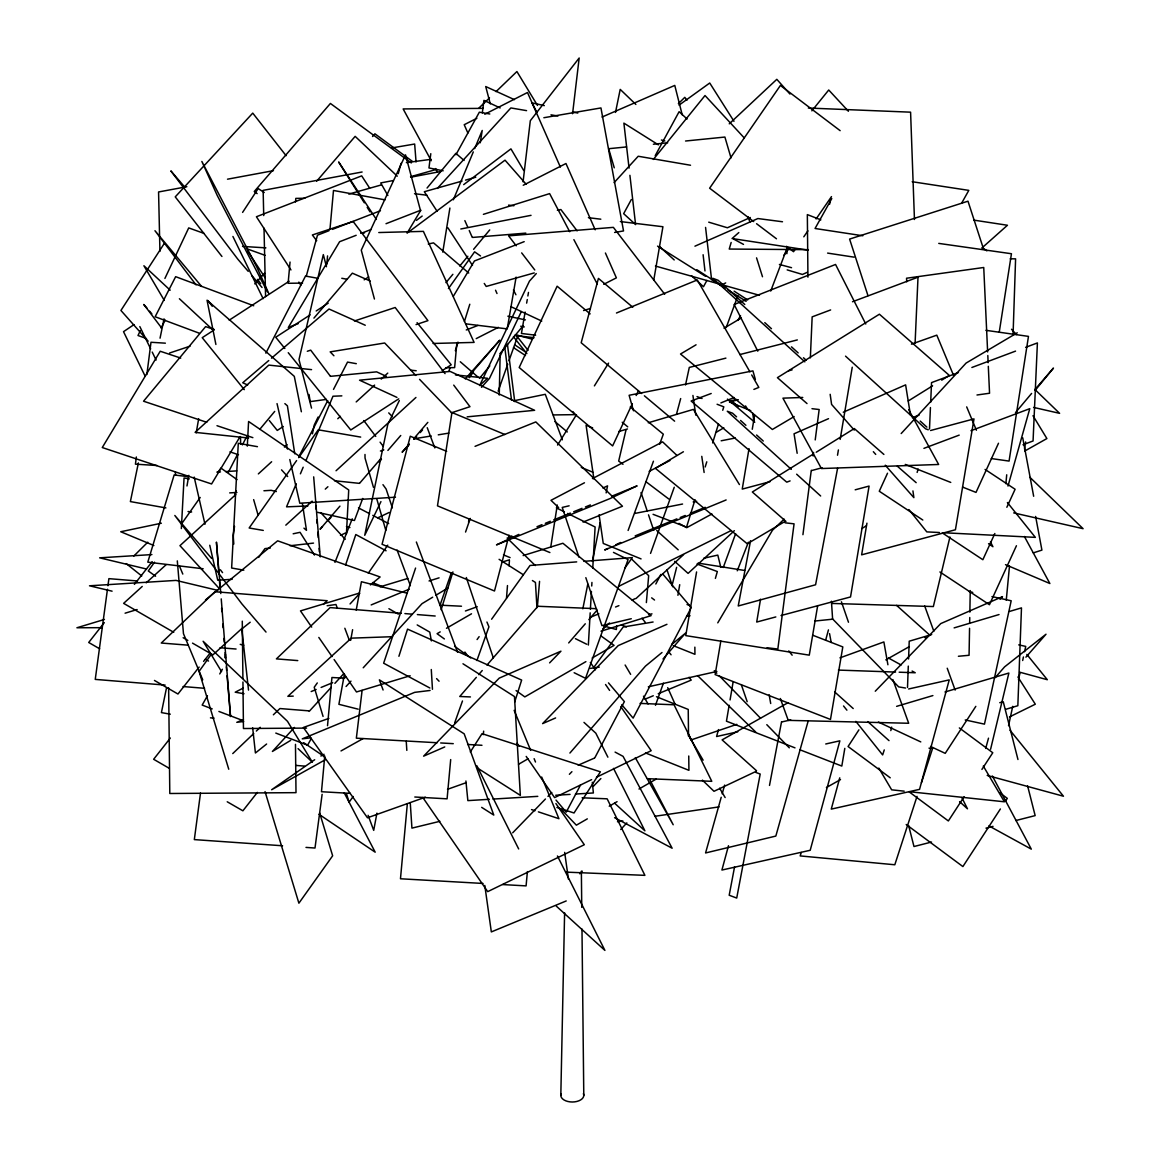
<?xml version="1.0" encoding="UTF-8"?>
<svg xmlns="http://www.w3.org/2000/svg" width="1160" height="1160" viewBox="0 0 1160 1160"><rect width="100%" height="100%" fill="white"/><g stroke="black" fill="none" stroke-linecap="round" stroke-linejoin="round"><path stroke-width="1.5" d="M969.557 628.314L969.064 655.284L958.407 656.27M969.659 622.92L969.76 617.526M969.861 612.132L970.253 590.556M560.816 1095.373L564.601 912.789M499.25 395.067L500.163 353.786M1013.071 334.515L1015.594 258.854L1010.201 258.781M907.511 687.445L908.294 666.101M908.57 658.981L909.222 641.204L931.683 634.534M810.347 357.875L812.159 316.868L830.633 309.938M915.095 343.142L918.01 277.182L852.484 301.745M929.493 428.968L930.436 407.566M930.683 402.215L931.538 382.611L958.421 372.534M247.298 446.136L248.588 421.486L348.725 489.97L346.419 533.991M181.351 528.583L184.049 477.963L189.283 478.891M588.352 645.047L590.193 612.842M590.397 609.275L591.426 591.383M591.73 586.017L591.933 582.436M592.76 568.125L595.109 526.988L567.646 513.445M786.886 253.692L787.278 248.341M506.5 598.125L507.486 585.568M509.022 565.833L509.458 560.454M616.641 625.936L616.351 629.517L604.331 626.096M537.413 606.448L539.559 581.348M646.366 602.577L648.672 575.679L631.982 559.41M290.043 262.058L288.115 283.286L302.557 283.098M295.495 201.927L295.814 198.389L304.833 198.258M326.757 264.755L327.555 255.911M329.962 229.375L333.486 190.472L385.033 199.854M324.757 756.03L321.48 791.729L350.189 793.353M327.526 725.696L331.934 677.498L344.505 678.208M407.334 803.822L400.476 878.772L483.024 883.456M456.88 342.852L454.633 367.618L445.614 367.749M450.689 759.568L447.093 798.834L414.801 797.007M527.394 871.61L526.089 885.892L502.759 884.572M1006.271 600.126L1009.49 566.022M1005.88 483.676L1006.72 474.802M523.073 181.844L530.308 120.727L579.173 58L572.576 113.724M362.108 690.417L356.352 738.18L437.102 742.748M483.241 734.672L483.662 731.134M136.358 456.982L135.445 464.159L157.006 465.508M146.87 374.535L150.988 342.272L165.373 343.171M430.795 153.685L428.968 167.953L443.163 170.81M482.328 112.868L483.923 100.369L500.177 107.938M802.923 534.688L811.275 470.308M813.131 456.01L813.595 452.429M815.219 439.915L819.163 409.509L811.986 408.683M200.506 793.048L194.329 839.608L282.576 845.77M322.118 794.31L314.998 848.033L305.993 847.409M107.459 589.251L95.25 679.398L165.141 685.082M107.938 585.713L108.895 578.651L137.561 580.986M225.011 657.792L225.489 654.269M829.69 204.088L830.212 200.607M234.537 526.321L233.174 535.122L233.798 544.069M550.725 547.274L557.279 505.006M999.253 332.123L1011.447 253.736L938.759 243.397M1024.526 449.079L1025.643 441.946M442.772 252.112L449.891 208.046M480.24 142.796L482.226 130.457L474.658 148.611M749.012 448.63L742.24 489.099L770.037 481.675M752.26 429.272L754.623 415.193M760.539 599.169L756.712 622.05L775.822 616.932M837.52 455.227L838.404 449.935M840.173 439.379L852.252 367.227M866.94 523.174L861.634 554.842L955.434 529.758L974.009 418.89L930.581 430.505M677.918 595.298L679.716 584.683M696.58 571.938L685.763 635.622L809.274 655.154L817.684 605.621M720.838 640.972L715.14 674.583L830.487 719.447L842.812 646.917L812.711 635.216M729.161 705.265L726.45 721.187L794.991 747.852M730.061 699.958L733.062 682.283M844.813 748.374L841.812 766.064L800.009 749.809M516.113 277.11L507.224 328.889L466.421 323.93M525.117 312.055L521.434 333.471L535.63 335.196M526.64 303.123L527.264 299.555M527.872 295.988L528.481 292.421M653.732 280.285L662.925 226.737L620.339 221.56M186.977 485.967L188.819 475.353M196.214 432.868L198.679 418.702M344.447 674.12L338.894 704.308L358.223 709.18M350.654 640.363L352.611 629.691M356.207 610.16L361.427 581.726L407.131 593.21M376.927 813.145L373.709 830.371L368.097 815.291M750.563 540.705L738.224 605.984L815.582 584.77L837.578 468.336M734.555 866.897L729.19 895.244L736.716 898.058L760.191 774.053L755.667 772.357M769.501 785.421L781.564 721.65M582.827 608.812L587.772 584.234M592.368 561.397L600.14 522.754M606.143 492.899L607.55 485.88L602.924 488.012M615.496 112.433L620.208 89.378L635.868 104.444M160.051 338.183L164.038 318.855M138.374 462.927L130.384 501.584L165.894 507.921M166.489 687.996L161.414 712.602L170.288 714.183M312.417 433.825L314.244 425.053L318.101 417.034M685.516 384.975L689.301 367.43L725.899 358.121M1008.547 725.696L1012.738 706.324M1018.465 679.89L1020.003 672.843M1022.67 660.504L1023.439 656.98M1024.584 651.688L1025.73 646.41L1018.726 644.873M626.052 429.736L618.686 461.057L622.992 464.319M949.938 537.008L933.351 606.549L831.966 603.432M890.808 730.597L891.634 727.132M990.596 749.259L1008.881 673.032L944.98 691.998M672.235 584.799L676.628 567.327M509.051 535.224L494.493 590.991L382.06 544.287L410.277 436.233L446.658 451.341M676.483 414.207L680.673 398.561M306.211 276.457L317.477 235.175L329.077 230.666M718.475 729.567L716.59 736.527L737.789 731.786M728.495 845.712L721.911 870.043L810.202 850.28L839.869 740.82L825.746 743.981M825.615 640.32L828.443 629.894M839.753 777.838L831.27 809.114L919.561 789.351L949.242 679.89L908.628 688.982M398.228 173.696L401.055 163.343M985.695 748.446L988.509 738.166M721.215 797.268L705.57 852.962L775.837 836.07L808.114 721.23M722.187 793.788L724.637 785.088M917.139 472.424L918.111 468.988M1007.996 486.054L1029.775 408.668L970.963 430.708M715.386 578.39L717.329 571.547L696.986 564.007M731.163 242.454L729.234 249.052L808.404 249.661M695.058 499.626L686.546 527.133L653.08 514.329M705.178 466.973L706.774 461.825M712.617 442.917L718.475 424.009M722.738 410.263L723.797 406.826L717.097 404.26M448.891 371.374L449.964 367.938M455.329 350.712L458.012 342.113M464.435 321.45L469.8 304.239M441.134 609.711L452.936 571.909M468.51 522.101L469.583 518.665M398.909 656.284L407.551 629.126L521.652 680.079L514.649 702.134M884.254 749.911L882.644 754.942L855.833 721.361M801.27 852.498L800.168 855.92L894.809 864.765L917.023 796.369M921.461 782.681L932.567 748.476L929.001 748.142M345.549 565.123L355.801 534.542L386.091 550.797M415.584 568.052L383.641 663.201L429.867 688.01M451.312 572.866L440.032 605.172L461.491 606.216M465.551 532.048L470.293 518.433M498.133 391.166L507.761 364.124M508.964 360.745L517.984 335.414M454.662 722.883L462.477 700.973M476.905 660.518L488.94 626.821L486.939 622.035M650.542 553.407L674.25 487.258M655.487 705.28L663.389 683.24M628.111 530.453L653.442 461.216M659.62 444.324L663.317 434.188L630.242 406.957M723.26 567.515L735.614 533.73M726.203 327.57L737.905 295.655M234.827 494.116L236.103 490.724M362.732 498.452L354.452 520.492L317.507 512.343M770.718 291.044L786.712 249.081M737.252 570.792L748.403 542.227M334.964 562.368L352.234 518.81M453.342 199.795L473.295 151.916M296.25 483.72L286.549 506.848L307.849 505.977M300.411 473.816L303.18 467.219M305.95 460.607L332.978 396.227L341.852 395.864M887.516 473.222L879.28 491.245L922.809 520.028M998.499 443.25L976.01 492.405L962.539 487.07M994.845 533.499L982.854 559.714L942.326 532.918M1006.851 507.283L1015.101 489.259L985.072 469.423M1016.435 545.736L989.437 604.722L939.904 571.967M632.36 403.637L612.625 445.918L519.187 367.517L557.134 286.215L590.121 313.882M636.159 395.516L638.435 390.63M140.316 330.629L138.011 335.515L146.493 338.56M164.909 278.443L188.718 227.911L203.986 233.392M521.362 311.562L489.476 378.407L481.487 387.31M399.315 400.562L387.745 424.618L364.733 535.297L380.944 501.613M161.081 328.135L165.184 320.117M265.857 353.162L305.5 276.065L317.782 278.284M228.375 472.207L237.452 454.532M242.411 444.903L246.543 436.87M298.801 456.851L327.714 400.635M333.5 389.397L347.536 362.094L356.308 363.674M655.821 584.002L660.881 574.389M580.565 784.914L566.24 812.145L556.017 800.095M594.891 757.683L624.385 701.611L608.478 682.877M631.33 199.549L623.659 213.672L635.622 224.619M655.226 155.629L679.107 111.694L687.097 119.001M706.889 280.459L703.482 286.738L691.505 275.775M455.923 154.729L479.341 112.187L489.796 113.984M831.792 198.548L815.059 228.491L862.822 235.77M961.756 202.971L968.803 190.37L912.21 181.728M207.451 695.739L202.173 705.077L212.207 708.89M219.762 673.931L222.401 669.262M311.098 738.934L307.574 745.169L275.79 733.077M737.905 320.334L740.544 315.665M717.764 622.847L772.458 530.25L784.189 519.143M407.087 233.16L420.819 210.192L386.019 223.706M453.4 296.177L474.454 260.957L524.189 241.657M240.106 436.595L211.584 483.966L102.269 447.542L160.225 351.248L180.728 358.077M557.568 445.063L576.462 414.714M594.399 385.888L608.565 363.123M470.322 751.97L482.024 733.671L600.387 771.82L574.026 812.986L556.872 807.462M164.227 243.542L120.93 310.459L148.147 341.171M858.922 729.843L848.076 746.518L890.228 777.809M975.821 706.353L945.226 753.347L930.552 746.474M964.148 796.702L948.358 820.946L909.121 791.831M981.911 769.413L992.771 752.738L959.334 727.929M1000.384 808.969L962.887 866.563L906.207 824.499M1005.329 801.386L1007.301 798.356L1000.036 792.962M242.6 212.396L258.158 188.573L264.248 192.502M795.586 248.733L793.541 251.706L786.422 246.326M803.793 236.814L807.896 230.855M816.104 218.95L831.488 196.606M368.3 573.156L387.759 545.157M154.526 562.165L148.306 570.981L155.6 576.23M181.511 523.943L200.187 497.48M217.833 472.483L220.951 468.075L237.017 479.616M296.598 460.578L249.139 527.988L263.276 530.424M298.656 457.649L318.26 429.809L360.688 437.088M258.68 557.409L264.93 548.622L270.338 547.999M448.456 288.564L474.599 251.836L480.53 255.969M211.367 654.167L199.085 671.393L228.752 769.225M469.307 377.696L473.498 371.809M317.289 682.936L314.215 687.257L323.06 716.43M353.176 796.499L349.087 802.256L346.477 793.672M477.079 639.551L479.152 636.651M491.608 619.222L530.033 565.471L576.694 561.889M625.051 567.805L632.316 557.626L583.871 561.338M593.673 667.565L623.166 627.053L653.095 622.007M783.812 255.345L788.075 249.545M104.313 622.63L88.711 642.48L99.673 648.803M134.386 584.35L152.207 561.672M199.129 667.072L177.958 694.014L154.469 680.456M203.58 661.403L210.264 652.891M170.346 738.021L153.642 759.278L169.287 768.326M257.375 792.381L242.889 810.811L227.23 801.778M653.327 159.442L705.019 95.54L744.372 138.054M811.869 110.838L828.733 90.001L848.409 111.258M1015.522 412.568L1031.602 393.443M1035.126 390.398L1053.468 368.068L1035.053 389.426M427.068 188.021L455.851 153.352L464.072 160.457M445.962 282.619L452.878 274.296M459.78 265.974L467.842 256.258M473.599 249.327L489.723 229.912M479.471 378.363L489.825 365.879M500.192 353.394L523.218 325.656M259.753 429.36L274.702 411.409M313.925 318.101L352.35 273.165L370.2 281.024M316.651 181.235L355.149 136.358L397.271 176.175M339.938 506.137L320.058 529.236L322.48 526.625M359.817 483.038L380.872 458.577M387.889 450.428L400.751 435.493M379.102 462.042L381.451 459.316M409.132 444.091L402.114 452.24L409.378 444.411M413.801 438.654L427.837 422.356M465.262 378.885L499.757 340.214L468.176 376.899M420.239 432.593L422.574 429.882M372.563 136.518L374.912 133.806L412.467 161.428M476.339 677.353L459.766 696.493L470.423 696.928M478.703 674.627L482.255 670.524M486.997 665.057L537.907 606.274L596.515 608.681M568.69 642.93L585.278 623.79M588.83 619.687L597.11 610.116M569.908 753.043L645.453 666.13L661.997 652.5M663.012 658.996L685.444 633.201L671.654 644.554M995.149 677.658L1004.604 666.855L1046.015 634.215L1025.918 657.154M536.283 273.543L529.438 281.169L479.66 385.526L487.519 378.29L455.43 374.897M437.349 188.427L510.864 107.938L526.567 110.635M614.104 182.642L638.217 156.252L690.519 165.242M350.059 603.939L359.774 593.354M294.466 727.422L272.411 751.462L290.696 740.37M309.154 711.399L331.209 687.343M334.892 683.341L343.462 673.989M346.071 686.488L350.973 681.137M363.225 667.783L422.022 603.664L432.68 597.197M901.175 433.55L966.106 363.065L1017.247 332.804M579.783 873.813L582.247 871.145M620.716 829.516L626.835 822.904M254.78 283.881L264.611 273.238M328.541 520.086L330.962 517.476M414.221 439.176L416.643 436.566M549.608 662.882L560.947 651.18L499.221 678.136L423.617 756.16L444.744 746.938M512.691 832.808L545.447 798.993M547.97 796.398L551.754 792.497M569.386 774.285L571.909 771.69M593.326 786.349L600.88 778.548M875.264 691.215L940.774 623.587L1002.501 596.632L999.992 599.227M133.835 556.032L147.769 542.184M678.368 103.675L684.791 97.338L686.952 100.209M479.065 107.924L489.505 97.889M496.03 91.625L516.91 71.543L537.5 105.444M323.248 604.476L327.178 600.721L214.992 591.73L161.284 643.032L187.993 645.163M232.754 753.58L253.721 733.555M256.331 731.061L260.26 727.305M273.368 714.792L279.923 708.542L308.4 710.819M729.249 123.83L776.808 79.329L789.945 94.047M602.924 629.068L609.522 622.978M635.97 598.574L683.559 554.639M734.352 530.686L688.083 573.388L674.671 561.338M284.403 447.064L287.056 444.628M235.755 494.58L179.959 545.664L219.153 588.395M258.346 473.903L271.629 461.752M336.052 470.757L415.933 397.459M337.777 418.731L340.416 416.338M356.192 401.925L374.622 385.105M381.19 379.102L387.774 373.099M285.81 525.161L312.127 501.149M325.279 489.128L327.903 486.736M142.231 586.452L123.627 603.36L173.739 632.287M146.203 582.827L166.126 564.702M242.092 628.314L212.889 654.892L192.531 643.133M738.818 232.551L732.09 238.539L808.143 250.139M981.867 248.023L1007.445 225.257L973.834 220.124M268.757 360.528L242.73 382.771L247.674 384.989M271.498 358.179L329.019 309.01L365.255 325.25M205.465 599.966L277.632 540.821L380.132 576.97L370.417 584.93M250.198 622.224L241.817 628.952L248.515 690.084M266.611 744.024L255.417 752.999L252.662 727.827M416.454 220.386L422.182 216.05M463.696 184.629L510.936 148.871L523.74 170.52M407.914 232.551L505.035 160.167L526.147 184.237M679.035 105.139L709.731 83.013L733.976 121.278M314.679 759.728L271.643 789.742L325.25 759.756M133.994 324.626L123.525 331.673L145.218 376.318M214.223 329.889L202.231 337.676L244.296 389.659M229.216 320.16L289.159 281.242M310.213 314.868L275.732 337.241L284.838 348.478M316.201 310.967L328.193 303.18M364.168 279.836L368.662 276.921M283.272 426.517L277.269 430.418L269.323 420.572M398.736 398.851L350.769 429.983L288.245 352.698M442.207 370.635L451.197 364.805L417.092 322.639M508.863 538.008L511.908 536.079M813.204 454.125L752.332 492L785.958 521.42M816.248 452.226L854.296 428.548L883.891 454.445M908.236 400.983L932.596 385.83M941.717 380.147L949.33 375.405L879.396 314.215L777.417 377.667L807.012 403.564M861.837 528.568L866.404 525.726M435.739 595.355L447.92 587.961M696.058 344.796L680.514 354.017L772.371 429.476L794.151 416.571M724.043 328.207L741.153 318.072M683.399 451.762L655.414 468.35L747.286 543.808L784.595 521.696M716.053 432.404L723.825 427.793M440.205 631.881L437.074 633.693L444.382 638.957M446.47 628.27L471.511 613.799M585.901 661.635L524.827 696.899L516.055 690.577M592.165 658.024L614.075 645.366L600.909 635.883M518.549 764.281L527.945 758.857M587.322 818.859L576.361 825.181L561.454 809.607M609.232 806.2L617.062 801.676M638.986 789.017L656.212 779.07M1024.787 451.008L1046.886 438.567L1032.995 415.715M787.973 702.728L722.1 739.877L756.566 770.777M885.834 659.88L909.353 646.613M925.042 637.768L929.74 635.115L896.607 605.404M826.384 787.553L840.507 779.592M320.899 756.044L324.046 754.276M341.011 750.94L363.08 738.587M711.921 513.981L686.662 527.713L678.962 523.377M584.466 482.777L550.986 500.322L558.627 507.572M592.441 478.601L662.621 441.858L676.628 455.14M649.208 471.38L669.929 460.52M243.165 688.112L235.219 692.201L244.035 693.738M725.682 282.91L720.969 285.331L696.855 269.729M476.876 118.276L464.217 124.715L467.872 133.008M484.778 114.246L527.495 92.51L560.382 167.083M523.247 185.252L565.964 163.516L595.196 229.811M476.209 338.604L498.35 327.337M603.722 284.301L616.38 277.863L605.418 253.011M618.831 586.279L730.757 530.773M1009.432 716.952L1035.314 704.207L1017.9 676.99M591.615 779.621L554.582 797.602L526.19 756.421M596.443 777.272L651.18 750.694L620.76 706.571M755.957 771.443L713.995 791.294L702.423 780.143M340.474 535.354L345.346 533.063M377.855 517.795L389.224 512.445M518.853 534.412L496.495 544.881L609.957 498.597L637.101 485.866L612.074 496.088M607.869 548.477L604.679 549.971L726.131 499.946M615.859 544.736L620.658 542.488M632.084 600.068L635.288 598.574M750.317 217.514L727.407 227.766L708.731 222.169M807.36 272.267L802.444 274.456L787.176 269.888M694.941 246.181L757.886 218.544L782.492 221.763M828.515 418.673L794.049 433.797L797.166 453.284M843.277 412.206L905.627 384.859L910.44 414.99M666.942 624.312L618.207 645.598L542.604 723.622L555.611 717.938M578.216 765.18L594.457 758.089M602.011 117.058L674.772 85.419L682.211 114.84M371.185 604.925L409.219 589.193M429.055 580.986L439.089 577.839M243.411 719.591L236.785 722.332L243.629 721.491M311.185 691.548L316.144 689.504M321.102 687.445L332.673 682.66M342.591 678.557L345.897 677.193M566.225 900.943L491.333 931.915L484.793 885.428M645.033 699.161L653.283 695.753M658.227 693.723L691.229 680.108L688.996 677.295M616.467 313.012L697.29 279.951L749.911 371.824M720.896 402.911L734.091 397.517M753.884 389.412L758.829 387.397L751.694 374.941M536.993 526.712L541.995 524.668M545.33 523.32L550.333 521.275M553.683 519.912L570.357 513.097M573.692 511.734L582.044 508.341M585.38 506.978L590.382 504.934M635.173 535.891L676.889 518.868M680.224 517.519L685.226 515.475M690.229 513.43L705.251 507.297M590.512 617.221L598.865 613.814M615.539 607.014L618.889 605.65M475.049 446.339L535.833 421.921L622.471 506.238L583.045 522.072M332.398 229.375L380.465 210.729M356.178 235.292L339.604 241.715L288.318 327.468L298.265 323.596M361.151 233.349L371.099 229.492M466.262 329.976L477.862 325.467M711.196 393.486L691.113 401.026L786.741 482.154L790.09 480.907M971.877 367.488L1015.551 351.118M1025.643 347.333L1037.403 342.925L1033.067 440.974L1022.989 444.759M912.326 417.687L919.039 415.164M923.926 448.354L959.204 435.116M839.941 657.865L883.877 641.944L887.908 664.767M465.421 610.986L477.224 606.723M911.441 344.157L936.802 335.153L953.476 375.188M328.904 718.388L303.369 727.465L367.488 817.785L425.372 797.195M447.499 789.322L466.218 782.666M736.803 724.362L691.026 739.964L688.112 733.424M169.577 353.017L190.081 346.158M354.409 320.986L395.183 307.501L445.048 373.622M307.313 351.277L310.706 350.146L330.223 376.028M416.048 324.597L427.938 320.653L353.133 221.473L312.359 234.972L316.709 240.714M451.284 412.858L469.974 406.682L453.72 385.12M380.408 451.022L383.8 449.891M1033.313 552.87L1041.912 550.115L1035.619 516.447M483.401 214.339L549.622 193.618L569.705 231.71M583.596 310.561L590.382 308.444M502.396 562.005L509.312 559.86M523.145 555.567L562.904 543.257L651.137 615.641L601.01 631.185M104.444 619.44L76.908 627.763L102.051 627.676M125.091 613.19L137.126 609.551M359.325 593.108L300.483 610.899L311.692 627.111M380.103 586.829L407.784 578.448M410.147 675.743L356.497 691.969L334.094 659.533M618.744 431.534L627.429 428.968M648.266 422.776L693.433 409.378L739.413 484.561M954.129 627.879L999.035 614.553M1009.388 611.479L1021.481 607.884L1017.842 705.715L1005.763 709.297M896.622 706.353L932.886 695.579M348.783 194.097L381.379 184.918M410.538 176.712L436.276 169.462M462.072 181.09L424.328 191.719L437.102 211.265M465.508 180.119L475.788 177.219M534.252 272.919L486.214 286.447L484.257 283.446M788.597 370.808L792.077 369.88M811.724 470.525L822.15 467.741M855.195 489.81L869.087 486.084L850.527 596.951L781.028 615.539M999.76 702.684L1003.269 701.785L1017.958 759.51M931.538 842.044L913.979 846.524L908.642 825.543M985.986 828.153L993.018 826.369M1015.841 820.54L1035.155 815.611L1027.601 785.885M739.833 354.568L797.326 339.923M729.611 401.954L738.325 399.736M439.858 821.323L411.93 828.124L410.263 802.807M569.139 505.803L562.237 507.427L578.927 557.104M631.272 618.729L601.938 625.632L585.829 577.665M648.527 614.655L651.978 613.843M703.728 558.25L717.793 555.103L720.809 567.327M648.324 686.807L716.88 671.452M781.927 721.897L790.758 719.925M428.272 244.006L433.521 242.875L468.727 273.05M293.161 533.788L300.063 532.324L314.476 555.074M161.356 523.218L120.741 531.744L153.859 545.519M513.663 400.824L545.287 394.313L562.353 439.814M729.669 400.911L736.745 399.504M721.172 440.786L735.324 438.001M634.796 513.445L682.558 504.034M693.173 501.947L696.696 501.236M460.825 228.984L531.034 215.339M557.365 210.236L560.875 209.554L577.129 230.869M393.11 180.569L380.726 182.932L387.875 195.518M410.814 177.19L440.901 171.463M186.847 186.716L158.572 191.965L159.935 251.401M227.505 179.191L273.455 170.665M362.108 171.999L263.146 190.341L263.726 215.557M543.851 117.725L600.952 107.938L623.529 230.942L614.611 232.464M391.486 147.987L414.657 144.028L416.063 161.979M686.561 616.351L690.07 615.757M413.656 438.842L431.23 435.986M438.262 434.84L448.818 433.115M590.367 668.407L599.27 667.101M617.497 821.744L622.847 820.961M654.907 816.278L719.055 806.896M976.995 394.995L989.553 393.24L988.306 366.299M327.135 605.737L335.965 604.505L337.226 607.898M326.351 399.402L310.199 401.621L309.024 394.501M406.363 162.632L431.158 159.311M430.084 690.461L414.685 692.346L302.267 738.847L310.822 737.803M290.116 545.751L313.519 543.097M814.842 621.035L832.619 619.193L831.43 601.213M626.545 146.928L608.652 148.712L614.264 167.823M653.37 144.231L667.682 142.796M685.56 141.012L724.899 137.054L731.017 157.905M330.455 376.333L376.623 371.852L386.367 376.348M467.147 416.846L534.63 410.307L450.123 371.417L359.556 380.19L396.938 397.401M472.526 237.438L525.813 233.131M216.862 472.135L220.472 471.902M225.895 471.569L236.727 470.887M229.694 492.899L236.901 492.449M263.929 490.767L271.135 490.317L276.341 491.564M395.488 497.205L299.787 503.223L289.812 459.52M151.902 554.582L99.644 557.829L146.522 569.024M232.188 579.304L217.732 580.203L209.757 545.258M489.375 799.298L467.857 800.617L465.914 780.985M492.957 799.081L537.79 796.355M555.712 795.253L570.067 794.383M575.447 794.049L593.369 792.962L592.325 782.26M802.764 397.459L782.928 398.155L821.425 468.538L938.643 464.478L908.701 409.726M392.442 636.695L351.306 638.145L287.868 696.319L293.233 696.13M360.934 233.015L364.515 232.913M378.784 232.536L423.4 231.376L474.107 342.403L433.057 343.476M553.349 414.932L575.085 414.642M483.314 108.373L403.143 108.924L431.245 160.703M306.559 728.103L243.455 728.524L242.948 681.993M838.404 670.088L895.578 672.075M899.159 672.205L915.24 672.757L912.093 671.031M808.332 108.04L910.586 112.172L914.457 219.487M640.073 703.395L674.047 704.787L711.79 781.318L647.439 778.679M582.132 797.79L607.159 798.819L644.902 875.351L566.254 872.131M939.469 532.527L926.811 531.889L908.933 509.588M943.094 532.716L1035.343 537.37L1007.402 502.526M440.684 742.951L453.255 743.661M467.611 744.473L481.965 745.285M242.542 246.413L265.872 247.863M210.468 717.837L214.078 718.098M401.346 613.292L330.121 607.593L276.413 658.88L297.772 660.591M404.912 613.582L412.032 614.162M417.368 614.582L435.188 616.018M220.037 647.744L236.075 649.02M295.655 765.397L304.558 766.107M183.062 686.546L204.566 688.3M410.858 370.185L416.208 370.75M311.562 369.634L268.786 365.11L195.112 432.361L248.602 438.016M334.486 480.733L359.44 483.372M904.191 791.163L891.663 789.83L878.802 768.08M909.556 791.729L1004.415 801.792L983.303 766.064M785.088 522.812L794.063 523.841L777.838 649.02L767.064 647.773M188.413 476.673L174.131 474.976L147.799 562.165L203.174 568.777M414.526 193.706L426.938 195.213M508.559 205.117L513.88 205.769M588.41 217.688L600.822 219.196M514.533 335.356L534.049 337.719M985.928 330.325L1028.47 336.385L1009.069 461.086L991.336 458.562M188.036 511.516L191.618 512.024M827.602 253.097L854.122 257.157M698.073 563.093L744.618 570.459M905.554 688.039L898.681 686.894L832.402 618.729M550.971 114.825L557.946 116.029M257.447 446.673L238.293 443.294L231.637 568.023L243.832 570.169M341.794 278.284L347.115 279.255M520.738 326.207L524.262 326.917M507.863 316.201L525.408 319.885M969.238 591.643L972.732 592.398M991.959 596.588L1011.187 600.779L984.463 724.144L965.236 719.954M544.33 105.618L532.019 102.877L536.935 112.476M572.489 111.897L577.782 113.071M1033.574 407.407L1059.602 413.337L1034.995 389.572M1013.695 512.894L1083.092 528.684L1029.993 477.398M240.221 644.365L243.745 645.192M217.66 590.353L176.001 580.406L89.508 585.8L112.085 591.179M516.809 335.11L532.367 339.199M779.404 264.451L791.54 267.699M346.449 526.611L349.914 527.539M1019.596 672.148L1047.32 679.716L1026.846 654.428M987.204 775.431L1063.459 796.224L1009.983 730.22M661.389 140.012L664.868 140.998M655.429 266.046L759.495 295.321M214.15 329.469L205.61 326.627L143.55 401.215L206.756 422.284M216.993 425.705L252.865 437.653M229.941 451.863L238.481 454.705M531.526 809.579L534.948 810.724M538.385 811.855L558.917 818.699L541.691 777.026M246.399 248.617L265.06 255.316M928.232 429.78L925.579 428.794L845.538 356.149M253.706 305.762L175.653 276.675L155.15 316.752L199.259 333.195M218.906 711.442L242.324 720.346M697.015 396.575L702.047 398.503M687.039 604.505L690.389 605.81M820.845 219.863L807.345 214.6L807.94 277.168M905.279 464.421L950.751 482.415M621.426 624.892L626.429 626.893M673.221 645.627L694.941 654.312L694.854 647.149M656.487 696.74L688.228 709.441L688.533 736.296M645.482 752.927L688.924 770.327L688.75 756.001M729.437 401.969L750.795 410.712M592.659 427.924L586.076 425.227L593.891 478.964M641.074 558.917L603.258 543.446L599.096 514.779M504.861 434.507L451.95 412.525L437.479 505.847L549.898 552.551M581.305 467.422L592.876 472.236M503.483 554.871L510.096 557.626M372.534 582.552L382.539 586.728M1005.488 564.659L1049.872 583.524L1024.396 536.471M514.416 99.659L485.721 86.55L490.288 103.863M510.908 306.675L541.764 321.074M878.381 722.057L920.779 741.907M613.466 552.392L628.082 559.57L585.524 678.31L574.157 672.727M556.336 507.877L564.413 511.85M575.418 638.667L586.728 644.25M358.469 507.906L369.605 513.691M372.78 515.345L388.687 523.624M615.09 752.101L623.079 756.349L672.133 848.221L614.611 817.669M734.077 239.323L743.516 244.398M988.958 825.92L1031.312 849.135L992.365 775.982M888.516 658.039L901.088 664.955M388.904 608.71L398.329 614.118M417.194 624.921L429.78 632.127L431.375 640.9M183.135 637.71L187.833 640.422M205.407 659.242L208.539 661.055M658.416 144.855L623.891 123.134L629.068 168.127M725.101 288.101L711.587 279.603L705.57 227.418M728.103 289.986L746.112 301.325M657.561 246.123L705.599 276.341M499.104 559.323L523.334 574.751M532.411 580.536L535.441 582.465L536.949 607.622M462.985 663.781L514.46 696.551L520.347 795.368L477.963 768.384M481.675 807.36L493.783 815.074L464.174 733.83L379.378 679.847L383.09 690.011M734.135 291.16L747.678 299.947M515.171 345.114L525.654 352.089M513.517 347.623L525.495 355.583M303.688 742.69L324.394 756.654M319 814.306L375.188 852.18L344.259 792.904M988.552 543.707L992.931 546.722L990.422 541.909M982.476 247.704L986.87 250.864M454.618 646.323L470.713 657.923M411.322 162.936L330.411 103.457L254.257 191.501L257.143 193.618M840.144 130.66L780.404 85.448L709.63 188.21L753.71 221.575M756.566 223.72L776.475 238.786M645.902 481.675L668.827 499.046M651.659 597.85L654.53 600.024M126.222 563.601L141.752 575.984M632.78 307.226L598.429 278.4L581.189 342.765L641.639 393.501M731.641 400.896L738.514 406.652M644.394 395.807L674.612 421.167M622.238 422.24L627.734 426.851M554.944 421.587L567.298 431.97M727.45 399.098L754.768 422.269M284.867 403.622L287.404 405.811L294.77 453.836M303.949 528.148L306.486 530.337L302.397 503.658M460.288 361.76L478.094 377.174M897.332 466.204L916.168 482.676M656.734 530.54L678.194 549.826M834.649 691.896L853.209 708.542M867.796 721.607L889.01 740.631M920.199 421.065L926.869 427.126M744.778 304.486L718.098 280.27L712.805 278.298L804.852 361.848M764.788 322.639L771.458 328.7M791.482 346.854L798.153 352.915M803.488 357.758L806.157 360.18M736.571 416.832L732.569 413.207L727.276 411.235L791.308 469.35M740.573 420.471L745.909 425.314M756.595 435L763.265 441.047M796.644 474.193L820.657 495.987M959.581 801.618L967.469 808.81L961.843 797.602M583.987 722.39L595.82 733.178L607.884 757.176M614.669 803.256L644.902 830.821L613.524 768.384M556.264 906.09L604.911 950.403L557.438 855.964M659.576 246.543L674.207 259.942M170.186 290.188L143.898 265.742L164.299 300.411M179.394 298.743L212.251 329.281M298.062 748.635L312.344 762.178L287.492 721.317L203.116 641.262L221.517 671.538M697.537 675.584L755.726 732.018M507.108 538.051L535.34 565.572M714.284 670.654L716.793 673.221M719.287 675.801L760.554 718.243M766.803 724.681L789.308 747.823M415.831 375.449L384.685 342.998L330.18 351.871L333.921 355.772M419.572 379.349L451.95 413.09M388.73 412.887L392.471 416.788M436.595 678.615L439.075 681.21M1011.534 329.251L1016.421 334.558M281.532 469.873L287.665 476.557M320.726 512.604L345.231 539.313M854.253 430.084L831.589 404.42L830.168 394.313M873.335 451.704L875.728 454.401M885.268 465.218L913.877 497.64L912.934 490.912M184.672 187.006L170.853 170.897L237.887 259.274L248.24 271.368M251.691 275.399L262.044 287.477M147.248 308.502L143.797 304.471L161.095 327.279M149.553 311.185L151.858 313.867M211.656 558.467L174.826 515.475L241.86 603.867L266.017 632.07M662.867 574.127L691.259 607.579L633.128 718.112L621.76 704.729M843.538 705.976L846.902 710.166M641.973 618.207L645.337 622.427M668.841 651.978L671.074 654.791M515.736 334.776L528.076 350.32M513.416 336.675L526.872 353.626M572.837 411.553L575.085 414.381M788.785 650.919L792.149 655.183M286.099 155.686L252.749 113.115L175.247 196.867L221.937 256.462M664.695 294.219L613.365 227.36L508.587 235.843L516.229 245.804M521.681 252.909L534.789 269.976M257.491 279.371L260.724 283.649M201.594 286.433L154.962 230.71L196.04 284.882M207.93 300.556L212.251 306.269M220.371 569.777L222.546 572.634M363.82 420.587L375.753 436.392M380.088 442.149L383.337 446.455M382.959 484.677L386.106 489.012L392.385 507.863M590.338 662.447L595.399 669.798M605.549 684.516L609.595 690.389M464.928 652.05L466.958 654.994M517.07 743.183L519.086 746.127M555.901 803.546L584.307 844.727L487.708 891.634L422.805 797.5M318.812 637.434L332.05 656.589M447.905 227.81L472.468 265.394M247.515 250.85L265.248 277.907M369.59 188.021L361.688 175.87L256.418 216.746L290.957 269.946M298.86 282.098L300.832 285.142M376.405 219.472L338.633 161.965L364.341 202.826M367.198 207.364L370.055 211.917M688.446 735.251L703.12 760.177M719.649 788.206L725.145 797.558M625.124 665.014L630.634 674.351M643.481 696.159L648.077 703.946M745.546 405.927L747.373 409.03M649.629 779.389L673.191 824.745L635.288 757.639M435.507 168.548L437.218 171.68M573.881 239.642L597.313 284.084M513.416 290L515.924 294.756M267.394 291.812L217.239 195.46L201.855 161.457L257.012 267.452L268.743 293.349M865.766 324.002L835.548 264.465L734.12 304.5L757.799 351.175M476.833 765.716L518.665 848.946M232.913 236.466L263.117 298.656M139.823 326.569L150.669 348.885M152.221 352.075L156.093 360.049M667.696 687.663L674.99 704.004M464.855 220.618L467.784 227.244M469.249 230.55L472.163 237.176M495.552 290.217L497.002 293.524M179.365 565.833L182.801 574.07M202.739 679.832L183.469 633.679L177.306 560.889M966.686 406.885L976.415 430.229M514.141 710.34L530.671 750.361M534.122 758.683L535.5 762.018M427.242 427.707L434.826 447.92M416.353 542.01L457.576 652.283M397.083 550.043L410.393 585.669M344.839 628.256L349.276 640.132M924.694 605.999L933.829 631.228M947.227 668.232L955.144 690.098M892.866 679.557L908.686 723.26L788.235 720.36L780.332 698.509M841.435 601.808L848.482 622.238M741.298 684.632L747.17 701.655M641.03 492.565L647.352 511.4M648.512 514.837L653.689 530.25M666.928 569.647L672.684 586.786M466.32 577.52L493.363 658.039M983.579 249.154L967.991 201.188L849.598 239.076L867.97 295.626M756.552 257.853L762.497 276.747M319.638 812.885L332.644 855.79L298.888 903.19L265.046 791.628M748.331 216.949L749.853 222.155M373.447 487.316L365.037 458.07L364.994 454.474M376.913 499.365L385.801 530.337M253.649 499.626L258.1 515.112M755.363 379.479L752.927 370.881L629.111 395.284L633.49 410.785M420.543 210.7L405.507 154.86L361.267 250.168L374.434 299.019M326.453 266.727L323.321 254.606L298.99 359.614L311.532 408.117M277.037 403.608L287.419 449.036M194.184 477.093L204.972 524.276M301.368 411.757L294.292 376.348L207.045 300.223L215.89 344.462M1022.729 437.784L1033.661 496.262M829.545 633.621L831.198 642.495M769.153 694.738L770.704 703.511M752.71 413.177L754.014 422.138M692.926 395.444L695.783 415.149M701.771 456.344L704.12 472.468M564.673 852.397L568.443 879.207M507.442 344.375L514.736 401.621M504.687 346.564L511.531 400.229M703.105 254.736L704.976 270.933M629.909 175.319L635.506 223.909M175.276 471.743L175.667 475.339M313.678 476.861L320.247 556.901M220.792 593.572L216.427 542.097L218.936 574.2M221.241 598.893L230.536 716.561L227.085 675.729M225.127 652.645L225.576 657.966M226.331 666.855L226.635 670.393M315.752 505.513L316.027 509.08M316.868 519.796L317.144 523.363M317.84 532.28L318.26 537.631M319.101 548.332L319.377 551.899M219.356 579.55L220.052 588.468M221.589 608.087L221.864 611.668M222.836 624.152L223.126 627.72M223.952 638.421L224.243 641.987M406.247 741.327L406.826 750.375M431.288 669.523L432.462 689.286M987.638 351.93L983.738 267.496L906.555 278.226L906.729 281.808M987.812 355.525L988.146 362.703M264.016 228.172L265.582 296.626M240.526 436.958L240.627 444.12M581.363 871.204L581.755 907.366M581.986 929.058L583.784 1095.373M295.481 744.343L296.003 792.657L169.795 793.498L168.635 687.923M242.28 621.165L242.904 678.426M583.393 1093.648A11.484 6.627 0 0 1 572.3 1102A11.484 6.627 0 0 1 561.208 1093.648"/></g></svg>
